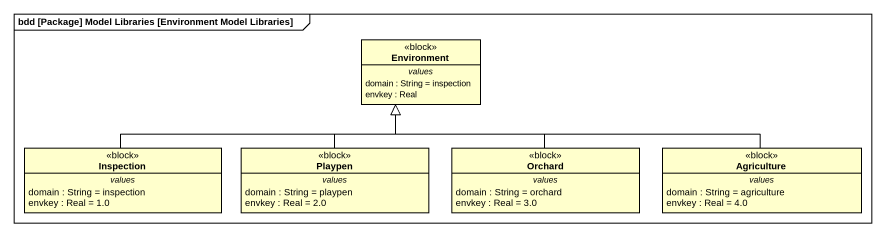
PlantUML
@startuml
mainframe bdd [Package] Model Libraries [Environment Model Libraries]
hide circle
hide empty members
class Environment <<block>> {
  -- values --
  domain : String = inspection
  envkey : Real
}
class Inspection <<block>> {
  -- values --
  domain : String = inspection
  envkey : Real = 1.0
}
class Playpen <<block>> {
  -- values --
  domain : String = playpen
  envkey : Real = 2.0
}
class Orchard <<block>> {
  -- values --
  domain : String = orchard
  envkey : Real = 3.0
}
class Agriculture <<block>> {
  -- values --
  domain : String = agriculture
  envkey : Real = 4.0
}
Inspection -right-|> Environment
Playpen -up-|> Environment
Orchard -up-|> Environment
Agriculture -left-|> Environment
@enduml
